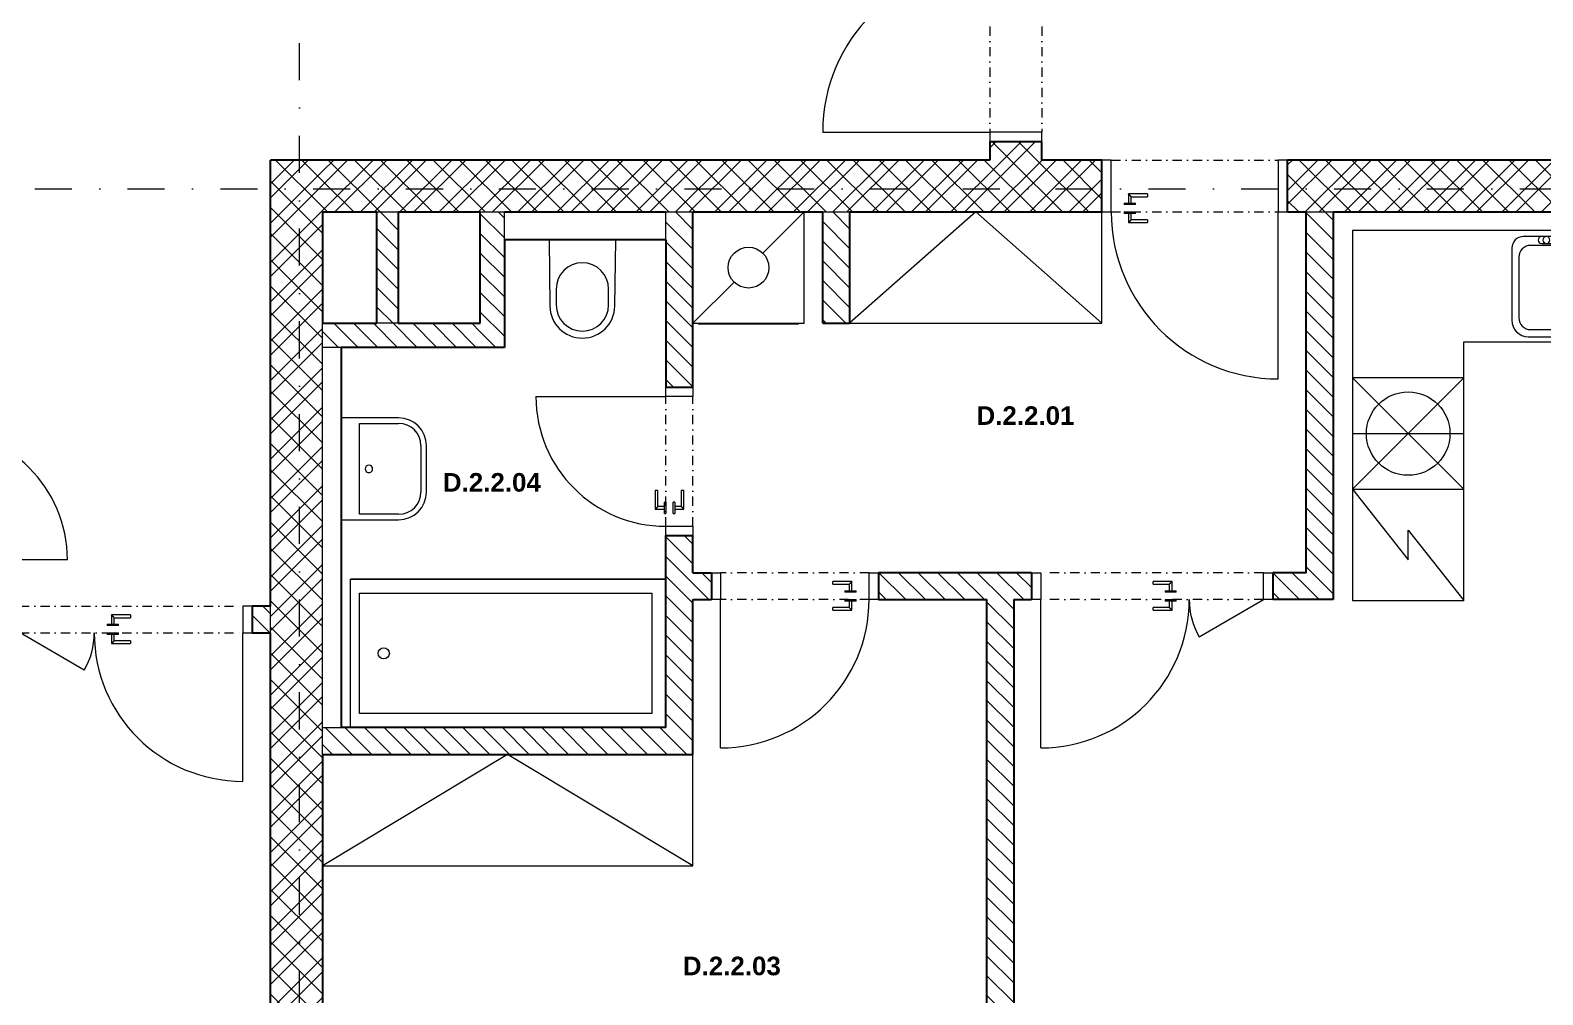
# Model space of a CAD drawing. Header units: millimetres. Extents: x -8379 to 24704, y 54514 to 72403.
# Drawn here: x -1302 to 6848, y 59684 to 64885 of the extents above; entities that cross this region are included whole.
import ezdxf

# ---------------------------------------------------------------- set-up
doc = ezdxf.new("R2010")
doc.units = ezdxf.units.MM
doc.linetypes.add('HA_DashDot_10mm-S3mm', pattern=[500, 200, -150, 0, -150])
doc.linetypes.add('HA_DashDot_2_2mm-S0_6mm', pattern=[110, 50, -30, 0, -30])
for name, color, linetype, lineweight in [('A-AREA-____-IDEN', 252, 'Continuous', 9), ('A-DOOR-____-MCUT', 252, 'HA_DashDot_2_2mm-S0_6mm', 9), ('A-DOOR-____-OTLN', 252, 'Continuous', 9), ('A-DOOR-FRAM-MCUT', 252, 'Continuous', 9), ('A-GENM-____-OTLN', 252, 'Continuous', 9), ('A-WALL-____-MCUT', 252, 'Continuous', 9), ('A-WALL-____-PATT', 252, 'Continuous', 25), ('E-ELEC-FIXT-OTLN', 252, 'Continuous', 9), ('I-FURN-____-OTLN', 252, 'Continuous', 9), ('I-WALL-____-MCUT', 252, 'Continuous', 25), ('P-SANR-FIXT-OTLN', 252, 'Continuous', 9), ('Q-CASE-____-OTLN', 252, 'Continuous', 9), ('Q-SPCQ-____-OTLN', 252, 'Continuous', 9), ('S-GRID-____-OTLN', 252, 'Continuous', 5)]:
    doc.layers.add(name, color=color, linetype=linetype, lineweight=lineweight)
doc.styles.add('Arial_B', font='arialbd.ttf', dxfattribs={"height": 100})
pattern_1 = [(45, (0, 0), (-106.06602, 106.06602), []), (45, (75, 0), (-106.06602, 106.06602), []), (315, (0, 0), (70.71068, 70.71068), [])]
pattern_2 = [(135, (0, 0), (-53.03301, -53.03301), [])]

# ---------------------------------------------------------------- blocks, each defined once
blk = doc.blocks.new('HA_DR_Single_Swing_Solid - In_900x2100-1513784-UDL_2NP-D')
at = {"layer": 'A-DOOR-____-MCUT'}
for p, q in [((-450, 140), (450, 140)), ((-450, -140), (450, -140))]:
    blk.add_line(p, q, dxfattribs=at)
at = {"layer": 'A-DOOR-____-OTLN'}
for p, q in [((-357.5, -42.5), (-357.5, -92)), ((-255, -42.5), (-357.5, -42.5)), ((-342.5, -92), (-342.5, -57.5)), ((-342.5, -57.5), (-255, -57.5)), ((-255, -42.5), (-255, -57.5)), ((-380, -92), (-320, -92)), ((-380, -92), (-380, -100)), ((-320, -100), (-380, -100)), ((-380, -140), (-320, -140)), ((-380, -140), (-380, -148)), ((-320, -148), (-380, -148)), ((-357.5, -148), (-357.5, -197.5)), ((-342.5, -182.5), (-342.5, -148)), ((-320, -100), (-320, -92)), ((-320, -148), (-320, -140)), ((-357.5, -197.5), (-255, -197.5)), ((-255, -182.5), (-342.5, -182.5)), ((-255, -182.5), (-255, -197.5))]:
    blk.add_line(p, q, dxfattribs=at)
at = {"layer": 'A-DOOR-____-OTLN', "lineweight": 5}
blk.add_line((450, -1040), (450, -140), dxfattribs=at)
blk.add_arc((450, -140), 900, 180, 270, dxfattribs=at)
at = {"layer": 'A-DOOR-____-OTLN'}
for points in [[(-342.5, -57.5), (-342.5, -57.5), (-342.6, -57.4), (-343.1, -56.9), (-343.5, -56.5), (-343.9, -56.1), (-344.4, -55.6), (-344.8, -55.2), (-345.4, -54.6), (-346.1, -53.9), (-346.7, -53.3), (-347.1, -52.9), (-347.6, -52.4), (-348.1, -51.9), (-348.5, -51.5), (-349, -51), (-349.5, -50.5), (-350, -50), (-350.5, -49.5), (-351, -49), (-351.5, -48.5), (-351.9, -48.1), (-352.4, -47.6), (-352.9, -47.1), (-353.3, -46.7), (-353.8, -46.2), (-354.2, -45.8), (-354.7, -45.3), (-355.2, -44.8), (-355.6, -44.4), (-356.1, -43.9), (-356.5, -43.5), (-356.9, -43.1), (-357.4, -42.6), (-357.5, -42.5), (-357.5, -42.5)], [(-357.5, -197.5), (-357.5, -197.5), (-357.4, -197.4), (-356.9, -196.9), (-356.5, -196.5), (-356.1, -196.1), (-355.6, -195.6), (-355.2, -195.2), (-354.6, -194.6), (-353.9, -193.9), (-353.3, -193.3), (-352.9, -192.9), (-352.4, -192.4), (-351.9, -191.9), (-351.5, -191.5), (-351, -191), (-350.5, -190.5), (-350, -190), (-349.5, -189.5), (-349, -189), (-348.5, -188.5), (-348.1, -188.1), (-347.6, -187.6), (-347.1, -187.1), (-346.7, -186.7), (-346.2, -186.2), (-345.8, -185.8), (-345.3, -185.3), (-344.8, -184.8), (-344.4, -184.4), (-343.9, -183.9), (-343.5, -183.5), (-343.1, -183.1), (-342.6, -182.6), (-342.5, -182.5), (-342.5, -182.5)]]:
    blk.add_open_spline(points, degree=3, knots=[0, 0, 0, 0, 0.083333, 0.125, 0.166667, 0.208333, 0.229167, 0.25, 0.291667, 0.333333, 0.354167, 0.375, 0.395833, 0.416667, 0.4375, 0.458333, 0.479167, 0.5, 0.520833, 0.541667, 0.5625, 0.583333, 0.604167, 0.625, 0.645833, 0.666667, 0.6875, 0.708333, 0.75, 0.770833, 0.791667, 0.833333, 0.875, 0.916667, 1, 1, 1, 1], dxfattribs=at)
at = {"layer": 'A-DOOR-FRAM-MCUT'}
for p, q in [((-450, 140), (-500, 140)), ((-500, 140), (-500, -140)), ((-450, -140), (-450, 140)), ((500, 140), (450, 140)), ((450, 140), (450, -140)), ((500, -140), (500, 140)), ((-500, -140), (-450, -140)), ((450, -140), (500, -140))]:
    blk.add_line(p, q, dxfattribs=at)
blk = doc.blocks.new('HA_DR_Double_Swing_Solid - In_1200x2100_800-1517788-UDL_2NP-D')
at = {"layer": 'A-DOOR-____-MCUT'}
for p, q in [((-600, 72.5), (600, 72.5)), ((-600, -72.5), (600, -72.5))]:
    blk.add_line(p, q, dxfattribs=at)
at = {"layer": 'A-DOOR-____-OTLN', "lineweight": 5}
for p, q in [((600, 872.5), (600, 72.5)), ((-253.6, 272.5), (-600, 72.5))]:
    blk.add_line(p, q, dxfattribs=at)
at = {"layer": 'A-DOOR-____-OTLN'}
for p, q in [((-107.5, 130), (-107.5, 80.5)), ((-5, 130), (-107.5, 130)), ((-92.5, 80.5), (-92.5, 115)), ((-92.5, 115), (-5, 115)), ((-5, 130), (-5, 115)), ((-130, 80.5), (-70, 80.5)), ((-130, 80.5), (-130, 72.5)), ((-70, 72.5), (-130, 72.5)), ((-130, 32.5), (-70, 32.5)), ((-130, 32.5), (-130, 24.5)), ((-70, 24.5), (-130, 24.5)), ((-107.5, 24.5), (-107.5, -25)), ((-92.5, -10), (-92.5, 24.5)), ((-70, 72.5), (-70, 80.5)), ((-70, 24.5), (-70, 32.5)), ((-107.5, -25), (-5, -25)), ((-5, -10), (-92.5, -10)), ((-5, -10), (-5, -25))]:
    blk.add_line(p, q, dxfattribs=at)
at = {"layer": 'A-DOOR-____-OTLN', "lineweight": 5}
for centre, radius, start, end in [((600, 72.5), 800, 90, 180), ((-600, 72.5), 400, 360, 30)]:
    blk.add_arc(centre, radius, start, end, dxfattribs=at)
at = {"layer": 'A-DOOR-____-OTLN'}
for points in [[(-92.5, 115), (-92.5, 115), (-92.6, 115.1), (-93.1, 115.6), (-93.5, 116), (-93.9, 116.4), (-94.4, 116.9), (-94.8, 117.3), (-95.4, 117.9), (-96.1, 118.6), (-96.7, 119.2), (-97.1, 119.6), (-97.6, 120.1), (-98.1, 120.6), (-98.5, 121), (-99, 121.5), (-99.5, 122), (-100, 122.5), (-100.5, 123), (-101, 123.5), (-101.5, 124), (-101.9, 124.4), (-102.4, 124.9), (-102.9, 125.4), (-103.3, 125.8), (-103.8, 126.3), (-104.2, 126.7), (-104.7, 127.2), (-105.2, 127.7), (-105.6, 128.1), (-106.1, 128.6), (-106.5, 129), (-106.9, 129.4), (-107.4, 129.9), (-107.5, 130), (-107.5, 130)], [(-107.5, -25), (-107.5, -25), (-107.4, -24.9), (-106.9, -24.4), (-106.5, -24), (-106.1, -23.6), (-105.6, -23.1), (-105.2, -22.7), (-104.6, -22.1), (-103.9, -21.4), (-103.3, -20.8), (-102.9, -20.4), (-102.4, -19.9), (-101.9, -19.4), (-101.5, -19), (-101, -18.5), (-100.5, -18), (-100, -17.5), (-99.5, -17), (-99, -16.5), (-98.5, -16), (-98.1, -15.6), (-97.6, -15.1), (-97.1, -14.6), (-96.7, -14.2), (-96.2, -13.7), (-95.8, -13.3), (-95.3, -12.8), (-94.8, -12.3), (-94.4, -11.9), (-93.9, -11.4), (-93.5, -11), (-93.1, -10.6), (-92.6, -10.1), (-92.5, -10), (-92.5, -10)]]:
    blk.add_open_spline(points, degree=3, knots=[0, 0, 0, 0, 0.083333, 0.125, 0.166667, 0.208333, 0.229167, 0.25, 0.291667, 0.333333, 0.354167, 0.375, 0.395833, 0.416667, 0.4375, 0.458333, 0.479167, 0.5, 0.520833, 0.541667, 0.5625, 0.583333, 0.604167, 0.625, 0.645833, 0.666667, 0.6875, 0.708333, 0.75, 0.770833, 0.791667, 0.833333, 0.875, 0.916667, 1, 1, 1, 1], dxfattribs=at)
at = {"layer": 'A-DOOR-FRAM-MCUT'}
for p, q in [((-650, -72.5), (-650, 72.5)), ((-650, 72.5), (-600, 72.5)), ((-600, 72.5), (-600, -72.5)), ((600, 72.5), (650, 72.5)), ((600, -72.5), (600, 72.5)), ((650, 72.5), (650, -72.5)), ((-600, -72.5), (-650, -72.5)), ((650, -72.5), (600, -72.5))]:
    blk.add_line(p, q, dxfattribs=at)
blk = doc.blocks.new('HA_DR_Single_Swing_Solid - In_800x2100-1517353-UDL_2NP-D')
at = {"layer": 'A-DOOR-____-MCUT'}
for p, q in [((-400, 72.5), (400, 72.5)), ((-400, -72.5), (400, -72.5))]:
    blk.add_line(p, q, dxfattribs=at)
at = {"layer": 'A-DOOR-____-OTLN', "lineweight": 5}
blk.add_line((400, 872.5), (400, 72.5), dxfattribs=at)
at = {"layer": 'A-DOOR-____-OTLN'}
for p, q in [((-307.5, 130), (-307.5, 80.5)), ((-205, 130), (-307.5, 130)), ((-292.5, 80.5), (-292.5, 115)), ((-292.5, 115), (-205, 115)), ((-205, 130), (-205, 115)), ((-330, 80.5), (-270, 80.5)), ((-330, 80.5), (-330, 72.5)), ((-270, 72.5), (-330, 72.5)), ((-330, 32.5), (-270, 32.5)), ((-330, 32.5), (-330, 24.5)), ((-270, 24.5), (-330, 24.5)), ((-307.5, 24.5), (-307.5, -25)), ((-292.5, -10), (-292.5, 24.5)), ((-270, 72.5), (-270, 80.5)), ((-270, 24.5), (-270, 32.5)), ((-307.5, -25), (-205, -25)), ((-205, -10), (-292.5, -10)), ((-205, -10), (-205, -25))]:
    blk.add_line(p, q, dxfattribs=at)
at = {"layer": 'A-DOOR-____-OTLN', "lineweight": 5}
blk.add_arc((400, 72.5), 800, 90, 180, dxfattribs=at)
at = {"layer": 'A-DOOR-____-OTLN'}
for points in [[(-292.5, 115), (-292.5, 115), (-292.6, 115.1), (-293.1, 115.6), (-293.5, 116), (-293.9, 116.4), (-294.4, 116.9), (-294.8, 117.3), (-295.4, 117.9), (-296.1, 118.6), (-296.7, 119.2), (-297.1, 119.6), (-297.6, 120.1), (-298.1, 120.6), (-298.5, 121), (-299, 121.5), (-299.5, 122), (-300, 122.5), (-300.5, 123), (-301, 123.5), (-301.5, 124), (-301.9, 124.4), (-302.4, 124.9), (-302.9, 125.4), (-303.3, 125.8), (-303.8, 126.3), (-304.2, 126.7), (-304.7, 127.2), (-305.2, 127.7), (-305.6, 128.1), (-306.1, 128.6), (-306.5, 129), (-306.9, 129.4), (-307.4, 129.9), (-307.5, 130), (-307.5, 130)], [(-307.5, -25), (-307.5, -25), (-307.4, -24.9), (-306.9, -24.4), (-306.5, -24), (-306.1, -23.6), (-305.6, -23.1), (-305.2, -22.7), (-304.6, -22.1), (-303.9, -21.4), (-303.3, -20.8), (-302.9, -20.4), (-302.4, -19.9), (-301.9, -19.4), (-301.5, -19), (-301, -18.5), (-300.5, -18), (-300, -17.5), (-299.5, -17), (-299, -16.5), (-298.5, -16), (-298.1, -15.6), (-297.6, -15.1), (-297.1, -14.6), (-296.7, -14.2), (-296.2, -13.7), (-295.8, -13.3), (-295.3, -12.8), (-294.8, -12.3), (-294.4, -11.9), (-293.9, -11.4), (-293.5, -11), (-293.1, -10.6), (-292.6, -10.1), (-292.5, -10), (-292.5, -10)]]:
    blk.add_open_spline(points, degree=3, knots=[0, 0, 0, 0, 0.083333, 0.125, 0.166667, 0.208333, 0.229167, 0.25, 0.291667, 0.333333, 0.354167, 0.375, 0.395833, 0.416667, 0.4375, 0.458333, 0.479167, 0.5, 0.520833, 0.541667, 0.5625, 0.583333, 0.604167, 0.625, 0.645833, 0.666667, 0.6875, 0.708333, 0.75, 0.770833, 0.791667, 0.833333, 0.875, 0.916667, 1, 1, 1, 1], dxfattribs=at)
at = {"layer": 'A-DOOR-FRAM-MCUT'}
for p, q in [((-450, -72.5), (-450, 72.5)), ((-450, 72.5), (-400, 72.5)), ((-400, 72.5), (-400, -72.5)), ((400, 72.5), (450, 72.5)), ((400, -72.5), (400, 72.5)), ((450, 72.5), (450, -72.5)), ((-400, -72.5), (-450, -72.5)), ((450, -72.5), (400, -72.5))]:
    blk.add_line(p, q, dxfattribs=at)
blk = doc.blocks.new('HA_DR_Single_Swing_Solid - In_700x2100-1517264-UDL_2NP-D')
at = {"layer": 'A-DOOR-____-MCUT'}
for p, q in [((-350, 72.5), (350, 72.5)), ((-350, -72.5), (350, -72.5))]:
    blk.add_line(p, q, dxfattribs=at)
at = {"layer": 'A-DOOR-____-OTLN', "lineweight": 5}
blk.add_line((350, 772.5), (350, 72.5), dxfattribs=at)
at = {"layer": 'A-DOOR-____-OTLN'}
for p, q in [((-257.5, 130), (-257.5, 80.5)), ((-155, 130), (-257.5, 130)), ((-242.5, 80.5), (-242.5, 115)), ((-242.5, 115), (-155, 115)), ((-155, 130), (-155, 115)), ((-280, 80.5), (-220, 80.5)), ((-280, 80.5), (-280, 72.5)), ((-220, 72.5), (-280, 72.5)), ((-280, 32.5), (-220, 32.5)), ((-280, 32.5), (-280, 24.5)), ((-220, 24.5), (-280, 24.5)), ((-257.5, 24.5), (-257.5, -25)), ((-242.5, -10), (-242.5, 24.5)), ((-220, 72.5), (-220, 80.5)), ((-220, 24.5), (-220, 32.5)), ((-257.5, -25), (-155, -25)), ((-155, -10), (-242.5, -10)), ((-155, -10), (-155, -25))]:
    blk.add_line(p, q, dxfattribs=at)
at = {"layer": 'A-DOOR-____-OTLN', "lineweight": 5}
blk.add_arc((350, 72.5), 700, 90, 180, dxfattribs=at)
at = {"layer": 'A-DOOR-____-OTLN'}
for points in [[(-242.5, 115), (-242.5, 115), (-242.6, 115.1), (-243.1, 115.6), (-243.5, 116), (-243.9, 116.4), (-244.4, 116.9), (-244.8, 117.3), (-245.4, 117.9), (-246.1, 118.6), (-246.7, 119.2), (-247.1, 119.6), (-247.6, 120.1), (-248.1, 120.6), (-248.5, 121), (-249, 121.5), (-249.5, 122), (-250, 122.5), (-250.5, 123), (-251, 123.5), (-251.5, 124), (-251.9, 124.4), (-252.4, 124.9), (-252.9, 125.4), (-253.3, 125.8), (-253.8, 126.3), (-254.2, 126.7), (-254.7, 127.2), (-255.2, 127.7), (-255.6, 128.1), (-256.1, 128.6), (-256.5, 129), (-256.9, 129.4), (-257.4, 129.9), (-257.5, 130), (-257.5, 130)], [(-257.5, -25), (-257.5, -25), (-257.4, -24.9), (-256.9, -24.4), (-256.5, -24), (-256.1, -23.6), (-255.6, -23.1), (-255.2, -22.7), (-254.6, -22.1), (-253.9, -21.4), (-253.3, -20.8), (-252.9, -20.4), (-252.4, -19.9), (-251.9, -19.4), (-251.5, -19), (-251, -18.5), (-250.5, -18), (-250, -17.5), (-249.5, -17), (-249, -16.5), (-248.5, -16), (-248.1, -15.6), (-247.6, -15.1), (-247.1, -14.6), (-246.7, -14.2), (-246.2, -13.7), (-245.8, -13.3), (-245.3, -12.8), (-244.8, -12.3), (-244.4, -11.9), (-243.9, -11.4), (-243.5, -11), (-243.1, -10.6), (-242.6, -10.1), (-242.5, -10), (-242.5, -10)]]:
    blk.add_open_spline(points, degree=3, knots=[0, 0, 0, 0, 0.083333, 0.125, 0.166667, 0.208333, 0.229167, 0.25, 0.291667, 0.333333, 0.354167, 0.375, 0.395833, 0.416667, 0.4375, 0.458333, 0.479167, 0.5, 0.520833, 0.541667, 0.5625, 0.583333, 0.604167, 0.625, 0.645833, 0.666667, 0.6875, 0.708333, 0.75, 0.770833, 0.791667, 0.833333, 0.875, 0.916667, 1, 1, 1, 1], dxfattribs=at)
at = {"layer": 'A-DOOR-FRAM-MCUT'}
for p, q in [((-400, -72.5), (-400, 72.5)), ((-400, 72.5), (-350, 72.5)), ((-350, 72.5), (-350, -72.5)), ((350, 72.5), (400, 72.5)), ((350, -72.5), (350, 72.5)), ((400, 72.5), (400, -72.5)), ((-350, -72.5), (-400, -72.5)), ((400, -72.5), (350, -72.5))]:
    blk.add_line(p, q, dxfattribs=at)
blk = doc.blocks.new('HA_GM_Shaft_Rectangle - Default-1532560-UDL_2NP-D')
at = {"layer": 'A-GENM-____-OTLN'}
for p, q in [((0, -600), (0, 0)), ((0, 0), (850, 0)), ((850, 0), (850, -600)), ((850, -600), (0, -600))]:
    blk.add_line(p, q, dxfattribs=at)
blk = doc.blocks.new('ABMV_Toilet_WallHung - Default-1458606-UDL_2NP-D')
at = {"layer": 'A-GENM-____-OTLN'}
for p, q in [((-50, 432.3), (-54.6, 75)), ((-16.3, 426.2), (-16.3, 340.3)), ((266.3, 340.3), (266.3, 426.2)), ((304.6, 75), (300, 432.3))]:
    blk.add_line(p, q, dxfattribs=at)
for centre, radius, start, end in [((125, 430.1), 175, 0.73231, 179.26769), ((125, 426.2), 141.3, 0, 180), ((125, 340.3), 141.3, 180, 360)]:
    blk.add_arc(centre, radius, start, end, dxfattribs=at)
blk = doc.blocks.new('ABMV_WashBasin_Generic - 550x460-1459494-UDL_2NP-D')
at = {"layer": 'P-SANR-FIXT-OTLN'}
for p, q in [((250, 510), (0, 510)), ((0, 480), (250, 480)), ((-150, 360), (-150, 50)), ((-120, 150), (-120, 360)), ((370, 360), (370, 150)), ((400, 50), (400, 360)), ((370, 150), (-120, 150))]:
    blk.add_line(p, q, dxfattribs=at)
for centre, radius, start, end in [((0, 360), 150, 90, 180), ((250, 360), 150, 360, 90), ((0, 360), 120, 90, 180), ((250, 360), 120, 360, 90), ((125, 200), 20, 90, 270), ((125, 200), 20, 270, 90)]:
    blk.add_arc(centre, radius, start, end, dxfattribs=at)
blk = doc.blocks.new('ABMV_Bathtub_Generic - 800x1700-1406311-UDL_2NP-D')
at = {"layer": 'P-SANR-FIXT-OTLN'}
for p, q in [((0, 0), (0, 1700)), ((0, 1700), (0, 0)), ((75, 50), (75, 1625)), ((75, 1625), (725, 1625)), ((75, 1625), (725, 1625)), ((75, 50), (75, 1625)), ((725, 1625), (725, 50)), ((725, 1625), (725, 50)), ((800, 0), (0, 0)), ((800, 0), (0, 0)), ((725, 50), (75, 50)), ((725, 50), (75, 50))]:
    blk.add_line(p, q, dxfattribs=at)
blk.add_circle((400, 180), 30, dxfattribs=at)
blk = doc.blocks.new('R_bathroom_washing_machine - 600x600x900-1417143-UDL_2NP-D')
at = {"layer": 'E-ELEC-FIXT-OTLN'}
for p, q in [((455.3, 374.4), (677.5, 596.6)), ((677.5, -3.4), (677.5, 596.6)), ((77.5, -3.4), (299.7, 218.9)), ((77.5, -3.4), (677.5, -3.4)), ((107.5, -3.4), (107.5, -8.4)), ((647.5, -8.4), (107.5, -8.4)), ((647.5, -8.4), (647.5, -3.4))]:
    blk.add_line(p, q, dxfattribs=at)
blk.add_circle((377.5, 296.6), 110, dxfattribs=at)
blk = doc.blocks.new('NAB_Šatní_skříň_ADNS - 600x2000xšířka-1610006-UDL_2NP-D')
at = {"layer": 'I-FURN-____-OTLN'}
for p, q in [((0, 600), (680, 0)), ((1360, 600), (0, 600)), ((0, 600), (0, 0)), ((680, 0), (1360, 600))]:
    blk.add_line(p, q, dxfattribs=at)
blk = doc.blocks.new('HA_DR_Double_Swing_Solid - In_1200x2100_800-1517207-UDL_2NP-D')
at = {"layer": 'A-DOOR-____-MCUT'}
for p, q in [((-600, 72.5), (600, 72.5)), ((-600, -72.5), (600, -72.5))]:
    blk.add_line(p, q, dxfattribs=at)
at = {"layer": 'A-DOOR-____-OTLN'}
for p, q in [((-107.5, 25), (-107.5, -24.5)), ((-5, 25), (-107.5, 25)), ((-92.5, -24.5), (-92.5, 10)), ((-92.5, 10), (-5, 10)), ((-5, 25), (-5, 10)), ((-130, -24.5), (-70, -24.5)), ((-130, -24.5), (-130, -32.5)), ((-70, -32.5), (-130, -32.5)), ((-130, -72.5), (-70, -72.5)), ((-130, -72.5), (-130, -80.5)), ((-70, -80.5), (-130, -80.5)), ((-107.5, -80.5), (-107.5, -130)), ((-92.5, -115), (-92.5, -80.5)), ((-70, -32.5), (-70, -24.5)), ((-70, -80.5), (-70, -72.5)), ((-107.5, -130), (-5, -130)), ((-5, -115), (-92.5, -115)), ((-5, -115), (-5, -130))]:
    blk.add_line(p, q, dxfattribs=at)
at = {"layer": 'A-DOOR-____-OTLN', "lineweight": 5}
for p, q in [((-253.6, -272.5), (-600, -72.5)), ((600, -872.5), (600, -72.5))]:
    blk.add_line(p, q, dxfattribs=at)
for centre, radius, start, end in [((-600, -72.5), 400, 330, 0), ((600, -72.5), 800, 180, 270)]:
    blk.add_arc(centre, radius, start, end, dxfattribs=at)
at = {"layer": 'A-DOOR-____-OTLN'}
for points in [[(-92.5, 10), (-92.5, 10), (-92.6, 10.1), (-93.1, 10.6), (-93.5, 11), (-93.9, 11.4), (-94.4, 11.9), (-94.8, 12.3), (-95.4, 12.9), (-96.1, 13.6), (-96.7, 14.2), (-97.1, 14.6), (-97.6, 15.1), (-98.1, 15.6), (-98.5, 16), (-99, 16.5), (-99.5, 17), (-100, 17.5), (-100.5, 18), (-101, 18.5), (-101.5, 19), (-101.9, 19.4), (-102.4, 19.9), (-102.9, 20.4), (-103.3, 20.8), (-103.8, 21.3), (-104.2, 21.7), (-104.7, 22.2), (-105.2, 22.7), (-105.6, 23.1), (-106.1, 23.6), (-106.5, 24), (-106.9, 24.4), (-107.4, 24.9), (-107.5, 25), (-107.5, 25)], [(-107.5, -130), (-107.5, -130), (-107.4, -129.9), (-106.9, -129.4), (-106.5, -129), (-106.1, -128.6), (-105.6, -128.1), (-105.2, -127.7), (-104.6, -127.1), (-103.9, -126.4), (-103.3, -125.8), (-102.9, -125.4), (-102.4, -124.9), (-101.9, -124.4), (-101.5, -124), (-101, -123.5), (-100.5, -123), (-100, -122.5), (-99.5, -122), (-99, -121.5), (-98.5, -121), (-98.1, -120.6), (-97.6, -120.1), (-97.1, -119.6), (-96.7, -119.2), (-96.2, -118.7), (-95.8, -118.3), (-95.3, -117.8), (-94.8, -117.3), (-94.4, -116.9), (-93.9, -116.4), (-93.5, -116), (-93.1, -115.6), (-92.6, -115.1), (-92.5, -115), (-92.5, -115)]]:
    blk.add_open_spline(points, degree=3, knots=[0, 0, 0, 0, 0.083333, 0.125, 0.166667, 0.208333, 0.229167, 0.25, 0.291667, 0.333333, 0.354167, 0.375, 0.395833, 0.416667, 0.4375, 0.458333, 0.479167, 0.5, 0.520833, 0.541667, 0.5625, 0.583333, 0.604167, 0.625, 0.645833, 0.666667, 0.6875, 0.708333, 0.75, 0.770833, 0.791667, 0.833333, 0.875, 0.916667, 1, 1, 1, 1], dxfattribs=at)
at = {"layer": 'A-DOOR-FRAM-MCUT'}
for p, q in [((-600, 72.5), (-650, 72.5)), ((-650, 72.5), (-650, -72.5)), ((-600, -72.5), (-600, 72.5)), ((650, 72.5), (600, 72.5)), ((600, 72.5), (600, -72.5)), ((650, -72.5), (650, 72.5)), ((-650, -72.5), (-600, -72.5)), ((600, -72.5), (650, -72.5))]:
    blk.add_line(p, q, dxfattribs=at)
blk = doc.blocks.new('NAB_Šatní_skříň_ADNS - 600x2000xšířka-1517740-UDL_2NP-D')
at = {"layer": 'I-FURN-____-OTLN'}
for p, q in [((0, 600), (997.5, 0)), ((1995, 600), (0, 600)), ((0, 600), (0, 0)), ((997.5, 0), (1995, 600))]:
    blk.add_line(p, q, dxfattribs=at)
blk = doc.blocks.new('Casework 17 - Casework 6-1474249-UDL_2NP-D')
at = {"layer": 'Q-CASE-____-OTLN'}
for p, q in [((5823.2, 63804.9), (5823.2, 63009.9)), ((7423.2, 63804.9), (5823.2, 63804.9)), ((6423.2, 63009.9), (6423.2, 63204.9)), ((6423.2, 63204.9), (7423.2, 63204.9))]:
    blk.add_line(p, q, dxfattribs=at)
blk = doc.blocks.new('Kuchyňská_linka_myčka_ADNS - Myčka-1417145-UDL_2NP-D')
at = {"layer": 'Q-SPCQ-____-OTLN'}
for p, q in [((300, 300), (-300, 300)), ((-300, 300), (-300, -300)), ((300, 300), (-300, -300)), ((-300, 300), (300, -300)), ((300, 300), (-300, 300)), ((-300, 300), (-300, 0)), ((300, -300), (300, 300)), ((300, 0), (300, 300)), ((-300, 0), (300, 0)), ((-300, -300), (300, -300))]:
    blk.add_line(p, q, dxfattribs=at)
blk.add_circle((0, 0), 225, dxfattribs=at)
blk = doc.blocks.new('Lednice_Mraznička_ADNS - Lednice 600x600x1800-V14-UDL_2NP-D')
at = {"layer": 'Q-SPCQ-____-OTLN'}
for p, q in [((300, 300), (-300, 300)), ((-300, 300), (-300, -300)), ((300, 300), (-80, 0)), ((80, 0), (-300, -300)), ((-80, 0), (80, 0)), ((-300, -300), (300, -300))]:
    blk.add_line(p, q, dxfattribs=at)
blk = doc.blocks.new('Skříňka se dřezem_ pravoúhlá - 500 x 440mm-1420560-UDL_2NP-D')
at = {"layer": 'P-SANR-FIXT-OTLN'}
for p, q in [((202.2, 180.1), (-170.8, 180.1)), ((202.2, 180.1), (-170.8, 180.1)), ((91.9, 180.1), (-73.2, 180.1)), ((-234.3, 116.6), (-234.3, -271)), ((-234.3, 116.6), (-234.3, -271)), ((3, 132.5), (-132.7, 132.5)), ((-73.2, 142), (3, 142)), ((3, 160.7), (3, 40.4)), ((28.4, 160.7), (28.4, 40.4)), ((28.4, 142), (91.9, 142)), ((164.1, 132.5), (28.4, 132.5)), ((265.7, -275.5), (265.7, 116.6)), ((265.7, -275.5), (265.7, 116.6)), ((-196.2, 69), (-196.2, -258.3)), ((227.6, -258.3), (227.6, 69)), ((-132.7, -321.8), (164.1, -321.8)), ((-145.4, -359.9), (181.3, -359.9)), ((-145.4, -359.9), (181.3, -359.9))]:
    blk.add_line(p, q, dxfattribs=at)
for centre, radius, start, end in [((-170.8, 116.6), 63.5, 90, 180), ((-170.8, 116.6), 63.5, 90, 180), ((-73.2, 161.1), 19, 90, 270), ((-47.8, 161.1), 19, 360, 180), ((15.7, 160.7), 12.7, 360, 180), ((66.5, 161.1), 19, 360, 180), ((91.9, 161.1), 19, 270, 90), ((202.2, 116.6), 63.5, 0, 90), ((202.2, 116.6), 63.5, 360, 90), ((-132.7, 69), 63.5, 90, 180), ((-47.8, 161.1), 19, 180, 0), ((66.5, 161.1), 19, 180, 360), ((164.1, 69), 63.5, 0, 90), ((15.7, 3.2), 25.4, 360, 180), ((15.7, 3.2), 25.4, 180, 0), ((15.7, 40.4), 12.7, 180, 0), ((-145.4, -271), 88.9, 180, 270), ((-145.4, -271), 88.9, 180, 270), ((-132.7, -258.3), 63.5, 180, 270), ((164.1, -258.3), 63.5, 270, 0), ((181.3, -275.5), 84.4, 270, 0), ((181.3, -275.5), 84.4, 270, 0)]:
    blk.add_arc(centre, radius, start, end, dxfattribs=at)

msp = doc.modelspace()

# ---------------------------------------------------------------- hatches: boundary and pattern name
at = {"layer": 'A-WALL-____-PATT', "lineweight": 5}
h = msp.add_hatch(dxfattribs=at)
h.set_pattern_fill('FP_1', color=256, style=0, pattern_type=2)
h.set_pattern_definition(pattern_1)
h.paths.add_polyline_path([(3868.2, 64184.9), (4148.2, 64184.9), (4148.2, 64284.9), (3868.2, 64284.9)])
h.paths.add_polyline_path([(4148.2, 65284.9), (4148.2, 68729.9), (3868.2, 68729.9), (3868.2, 65284.9)])
h = msp.add_hatch(dxfattribs=at)
h.set_pattern_fill('FP_1', color=256, style=0, pattern_type=2)
h.set_pattern_definition(pattern_1)
h.paths.add_polyline_path([(273.2, 57267.5), (273.2, 64184.9), (-6.8, 64184.9), (-6.8, 57267.5)])
h = msp.add_hatch(dxfattribs=at)
h.set_pattern_fill('FP_1', color=256, style=0, pattern_type=2)
h.set_pattern_definition(pattern_1)
h.paths.add_polyline_path([(9073.2, 63904.9), (11023.2, 63904.9), (11023.2, 64184.9), (5473.2, 64184.9), (5473.2, 63904.9), (8943.2, 63904.9)])
h.paths.add_polyline_path([(3113.2, 63904.9), (4473.2, 63904.9), (4473.2, 64184.9), (273.2, 64184.9), (273.2, 63904.9), (2968.2, 63904.9)])
h.paths.add_polyline_path([(12023.2, 63904.9), (16223.2, 63904.9), (16223.2, 64184.9), (12023.2, 64184.9)])
h = msp.add_hatch(dxfattribs=at)
h.set_pattern_fill('FP_3', color=256, style=0, pattern_type=2)
h.set_pattern_definition(pattern_2)
h.paths.add_polyline_path([(680.7, 63304.9), (680.7, 63904.9), (565.7, 63904.9), (565.7, 63304.9)])
h = msp.add_hatch(dxfattribs=at)
h.set_pattern_fill('FP_3', color=256, style=0, pattern_type=2)
h.set_pattern_definition(pattern_2)
h.paths.add_polyline_path([(1123.2, 63174.9), (1253.2, 63174.9), (1253.2, 63904.9), (1123.2, 63904.9), (1123.2, 63304.9)])
h = msp.add_hatch(dxfattribs=at)
h.set_pattern_fill('FP_3', color=256, style=0, pattern_type=2)
h.set_pattern_definition(pattern_2)
h.paths.add_polyline_path([(2123.2, 60979.9), (2268.2, 60979.9), (2268.2, 62159.9), (2123.2, 62159.9), (2123.2, 61124.9)])
h.paths.add_polyline_path([(2123.2, 62959.9), (2268.2, 62959.9), (2268.2, 63904.9), (2123.2, 63904.9), (2123.2, 63458.5)])
h = msp.add_hatch(dxfattribs=at)
h.set_pattern_fill('FP_3', color=256, style=0, pattern_type=2)
h.set_pattern_definition(pattern_2)
h.paths.add_polyline_path([(3113.2, 63304.9), (3113.2, 63904.9), (2968.2, 63904.9), (2968.2, 63304.9)])
h = msp.add_hatch(dxfattribs=at)
h.set_pattern_fill('FP_3', color=256, style=0, pattern_type=2)
h.set_pattern_definition(pattern_2)
h.paths.add_polyline_path([(5573.2, 61814.9), (5718.2, 61814.9), (5718.2, 63904.9), (5573.2, 63904.9), (5573.2, 61959.9)])
h = msp.add_hatch(dxfattribs=at)
h.set_pattern_fill('FP_3', color=256, style=0, pattern_type=2)
h.set_pattern_definition(pattern_2)
h.paths.add_polyline_path([(273.2, 63174.9), (1123.2, 63174.9), (1123.2, 63304.9), (273.2, 63304.9)])
h = msp.add_hatch(dxfattribs=at)
h.set_pattern_fill('FP_3', color=256, style=0, pattern_type=2)
h.set_pattern_definition(pattern_2)
h.paths.add_polyline_path([(3853.2, 61814.9), (4093.2, 61814.9), (4093.2, 61959.9), (3268.2, 61959.9), (3268.2, 61814.9)])
h.paths.add_polyline_path([(2268.2, 61814.9), (2368.2, 61814.9), (2368.2, 61959.9), (2268.2, 61959.9)])
h.paths.add_polyline_path([(5573.2, 61814.9), (5573.2, 61959.9), (5393.2, 61959.9), (5393.2, 61814.9)])
h = msp.add_hatch(dxfattribs=at)
h.set_pattern_fill('FP_3', color=256, style=0, pattern_type=2)
h.set_pattern_definition(pattern_2)
h.paths.add_polyline_path([(-106.8, 61634.9), (-6.8, 61634.9), (-6.8, 61779.9), (-106.8, 61779.9)])
h.paths.add_polyline_path([(-3096.8, 61634.9), (-1406.8, 61634.9), (-1406.8, 61779.9), (-3096.8, 61779.9)])
h = msp.add_hatch(dxfattribs=at)
h.set_pattern_fill('FP_3', color=256, style=0, pattern_type=2)
h.set_pattern_definition(pattern_2)
h.paths.add_polyline_path([(3853.2, 57839.9), (3998.2, 57839.9), (3998.2, 61814.9), (3853.2, 61814.9), (3853.2, 58091.8)])
h = msp.add_hatch(dxfattribs=at)
h.set_pattern_fill('FP_3', color=256, style=0, pattern_type=2)
h.set_pattern_definition(pattern_2)
h.paths.add_polyline_path([(718.5, 60979.9), (2123.2, 60979.9), (2123.2, 61124.9), (273.2, 61124.9), (273.2, 60979.9)])

# ---------------------------------------------------------------- linework, layer by layer
at = {"layer": 'A-WALL-____-MCUT'}
for p, q in [((565.7, 63904.9), (680.7, 63904.9)), ((1123.2, 63904.9), (1253.2, 63904.9)), ((1253.2, 63754.9), (1253.2, 63904.9)), ((2123.2, 63904.9), (2268.2, 63904.9)), ((2123.2, 63754.9), (2123.2, 63904.9)), ((2968.2, 63904.9), (3113.2, 63904.9)), ((5573.2, 63904.9), (5718.2, 63904.9)), ((273.2, 60979.9), (273.2, 63304.9)), ((373.2, 63174.9), (273.2, 63174.9)), ((-6.8, 61634.9), (-6.8, 61779.9)), ((273.2, 61124.9), (373.2, 61124.9))]:
    msp.add_line(p, q, dxfattribs=at)
at = {"layer": 'I-WALL-____-MCUT'}
for p, q in [((3868.2, 64284.9), (3868.2, 64184.9)), ((3868.2, 64284.9), (4148.2, 64284.9)), ((4148.2, 64184.9), (4148.2, 64284.9)), ((-6.8, 61779.9), (-6.8, 64184.9)), ((3868.2, 64184.9), (-6.8, 64184.9)), ((4473.2, 64184.9), (4148.2, 64184.9)), ((4473.2, 63904.9), (4473.2, 64184.9)), ((5473.2, 63904.9), (5473.2, 64184.9)), ((11023.2, 64184.9), (5473.2, 64184.9)), ((273.2, 63904.9), (273.2, 63304.9)), ((273.2, 63904.9), (565.7, 63904.9)), ((565.7, 63304.9), (565.7, 63904.9)), ((680.7, 63904.9), (1123.2, 63904.9)), ((680.7, 63904.9), (680.7, 63304.9)), ((1123.2, 63304.9), (1123.2, 63904.9)), ((1253.2, 63904.9), (2123.2, 63904.9)), ((2268.2, 63904.9), (2968.2, 63904.9)), ((2268.2, 62959.9), (2268.2, 63904.9)), ((2968.2, 63304.9), (2968.2, 63904.9)), ((3113.2, 63904.9), (4473.2, 63904.9)), ((3113.2, 63904.9), (3113.2, 63304.9)), ((5473.2, 63904.9), (5573.2, 63904.9)), ((5573.2, 61959.9), (5573.2, 63904.9)), ((5718.2, 63904.9), (7423.2, 63904.9)), ((5718.2, 63904.9), (5718.2, 61814.9)), ((1253.2, 63754.9), (1253.2, 63174.9)), ((2123.2, 63754.9), (1253.2, 63754.9)), ((2123.2, 63754.9), (2123.2, 62959.9)), ((273.2, 63304.9), (565.7, 63304.9)), ((680.7, 63304.9), (1123.2, 63304.9)), ((2968.2, 63304.9), (3113.2, 63304.9)), ((1253.2, 63174.9), (373.2, 63174.9)), ((373.2, 63174.9), (373.2, 61124.9)), ((2123.2, 62959.9), (2268.2, 62959.9)), ((2123.2, 61124.9), (2123.2, 62159.9)), ((2123.2, 62159.9), (2268.2, 62159.9)), ((2268.2, 61959.9), (2268.2, 62159.9)), ((2268.2, 61959.9), (2368.2, 61959.9)), ((2368.2, 61959.9), (2368.2, 61814.9)), ((4093.2, 61959.9), (3268.2, 61959.9)), ((3268.2, 61959.9), (3268.2, 61814.9)), ((4093.2, 61959.9), (4093.2, 61814.9)), ((5573.2, 61959.9), (5393.2, 61959.9)), ((5393.2, 61959.9), (5393.2, 61814.9)), ((-6.8, 61779.9), (-106.8, 61779.9)), ((-106.8, 61779.9), (-106.8, 61634.9)), ((2268.2, 60979.9), (2268.2, 61814.9)), ((2268.2, 61814.9), (2368.2, 61814.9)), ((3268.2, 61814.9), (3853.2, 61814.9)), ((3853.2, 57839.9), (3853.2, 61814.9)), ((3998.2, 61814.9), (4093.2, 61814.9)), ((3998.2, 61814.9), (3998.2, 57839.9)), ((5718.2, 61814.9), (5393.2, 61814.9)), ((-106.8, 61634.9), (-6.8, 61634.9)), ((-6.8, 57279.9), (-6.8, 61634.9)), ((2123.2, 61124.9), (373.2, 61124.9)), ((273.2, 60979.9), (273.2, 57279.9)), ((273.2, 60979.9), (2268.2, 60979.9))]:
    msp.add_line(p, q, dxfattribs=at)
at = {"layer": 'S-GRID-____-OTLN', "linetype": 'HA_DashDot_10mm-S3mm', "lineweight": 9}
for p, q in [((148.2, 56114.1), (148.2, 70803)), ((-6778.8, 64029.9), (23103.6, 64029.9))]:
    msp.add_line(p, q, dxfattribs=at)

# ---------------------------------------------------------------- block references
at = {"layer": 'A-DOOR-____-OTLN'}
for name, p, rotation in [('HA_DR_Single_Swing_Solid - In_900x2100-1513784-UDL_2NP-D', (4008.2, 64784.9), 270.0000000000001), ('HA_DR_Single_Swing_Solid - In_700x2100-1517264-UDL_2NP-D', (2195.7, 62559.9), 90.00000000000006), ('HA_DR_Single_Swing_Solid - In_700x2100-1517264-UDL_2NP-D', (-1874.3, 62379.9), 269.9999999999997), ('HA_DR_Single_Swing_Solid - In_800x2100-1517353-UDL_2NP-D', (2818.2, 61887.4), 180), ('HA_DR_Double_Swing_Solid - In_1200x2100_800-1517788-UDL_2NP-D', (4743.2, 61887.4), 180)]:
    msp.add_blockref(name, p, dxfattribs=dict(at, rotation=rotation))
for name, p in [('HA_DR_Single_Swing_Solid - In_900x2100-1513784-UDL_2NP-D', (4973.2, 64044.9)), ('HA_DR_Double_Swing_Solid - In_1200x2100_800-1517207-UDL_2NP-D', (-756.8, 61707.4))]:
    msp.add_blockref(name, p, dxfattribs=at)
at = {"layer": 'A-GENM-____-OTLN', "lineweight": 5}
msp.add_blockref('HA_GM_Shaft_Rectangle - Default-1532560-UDL_2NP-D', (273.2, 63904.9), dxfattribs=at)
at = {"layer": 'E-ELEC-FIXT-OTLN'}
msp.add_blockref('R_bathroom_washing_machine - 600x600x900-1417143-UDL_2NP-D', (2190.7, 63308.3), dxfattribs=at)
at = {"layer": 'I-FURN-____-OTLN', "rotation": 180}
for name, p in [('NAB_Šatní_skříň_ADNS - 600x2000xšířka-1610006-UDL_2NP-D', (4473.2, 63904.9)), ('NAB_Šatní_skříň_ADNS - 600x2000xšířka-1517740-UDL_2NP-D', (2268.2, 60979.9))]:
    msp.add_blockref(name, p, dxfattribs=at)
at = {"layer": 'P-SANR-FIXT-OTLN'}
for name, p, rotation in [('ABMV_Toilet_WallHung - Default-1458606-UDL_2NP-D', (1798.2, 63829.9), 180), ('ABMV_WashBasin_Generic - 550x460-1459494-UDL_2NP-D', (323.2, 62644.9), 269.9999999999999), ('ABMV_Bathtub_Generic - 800x1700-1406311-UDL_2NP-D', (423.2, 61924.9), 270.0000000000002)]:
    msp.add_blockref(name, p, dxfattribs=dict(at, rotation=rotation))
msp.add_blockref('Skříňka se dřezem_ pravoúhlá - 500 x 440mm-1420560-UDL_2NP-D', (6915.6, 63592.4), dxfattribs=at)
at = {"layer": 'Q-CASE-____-OTLN'}
msp.add_blockref('Casework 17 - Casework 6-1474249-UDL_2NP-D', (0, 0), dxfattribs=at)
at = {"layer": 'Q-SPCQ-____-OTLN'}
msp.add_blockref('Kuchyňská_linka_myčka_ADNS - Myčka-1417145-UDL_2NP-D', (6123.2, 62709.9), dxfattribs=at)
at = {"layer": 'Q-SPCQ-____-OTLN', "rotation": 90.00000000000007}
msp.add_blockref('Lednice_Mraznička_ADNS - Lednice 600x600x1800-V14-UDL_2NP-D', (6123.2, 62109.9), dxfattribs=at)

# ---------------------------------------------------------------- texts
at = {"layer": 'A-AREA-____-IDEN', "lineweight": 5, "char_height": 100, "width": 653.375, "attachment_point": 1, "style": 'Arial_B'}
for s, insert in [('D.2.2.01', (3796.9, 62857)), ('D.2.2.04', (921.6, 62497.1)), ('D.2.2.03', (2214.7, 59889.4))]:
    msp.add_mtext(s, dxfattribs=dict(at, insert=insert))

doc.saveas('drawing.dxf')
